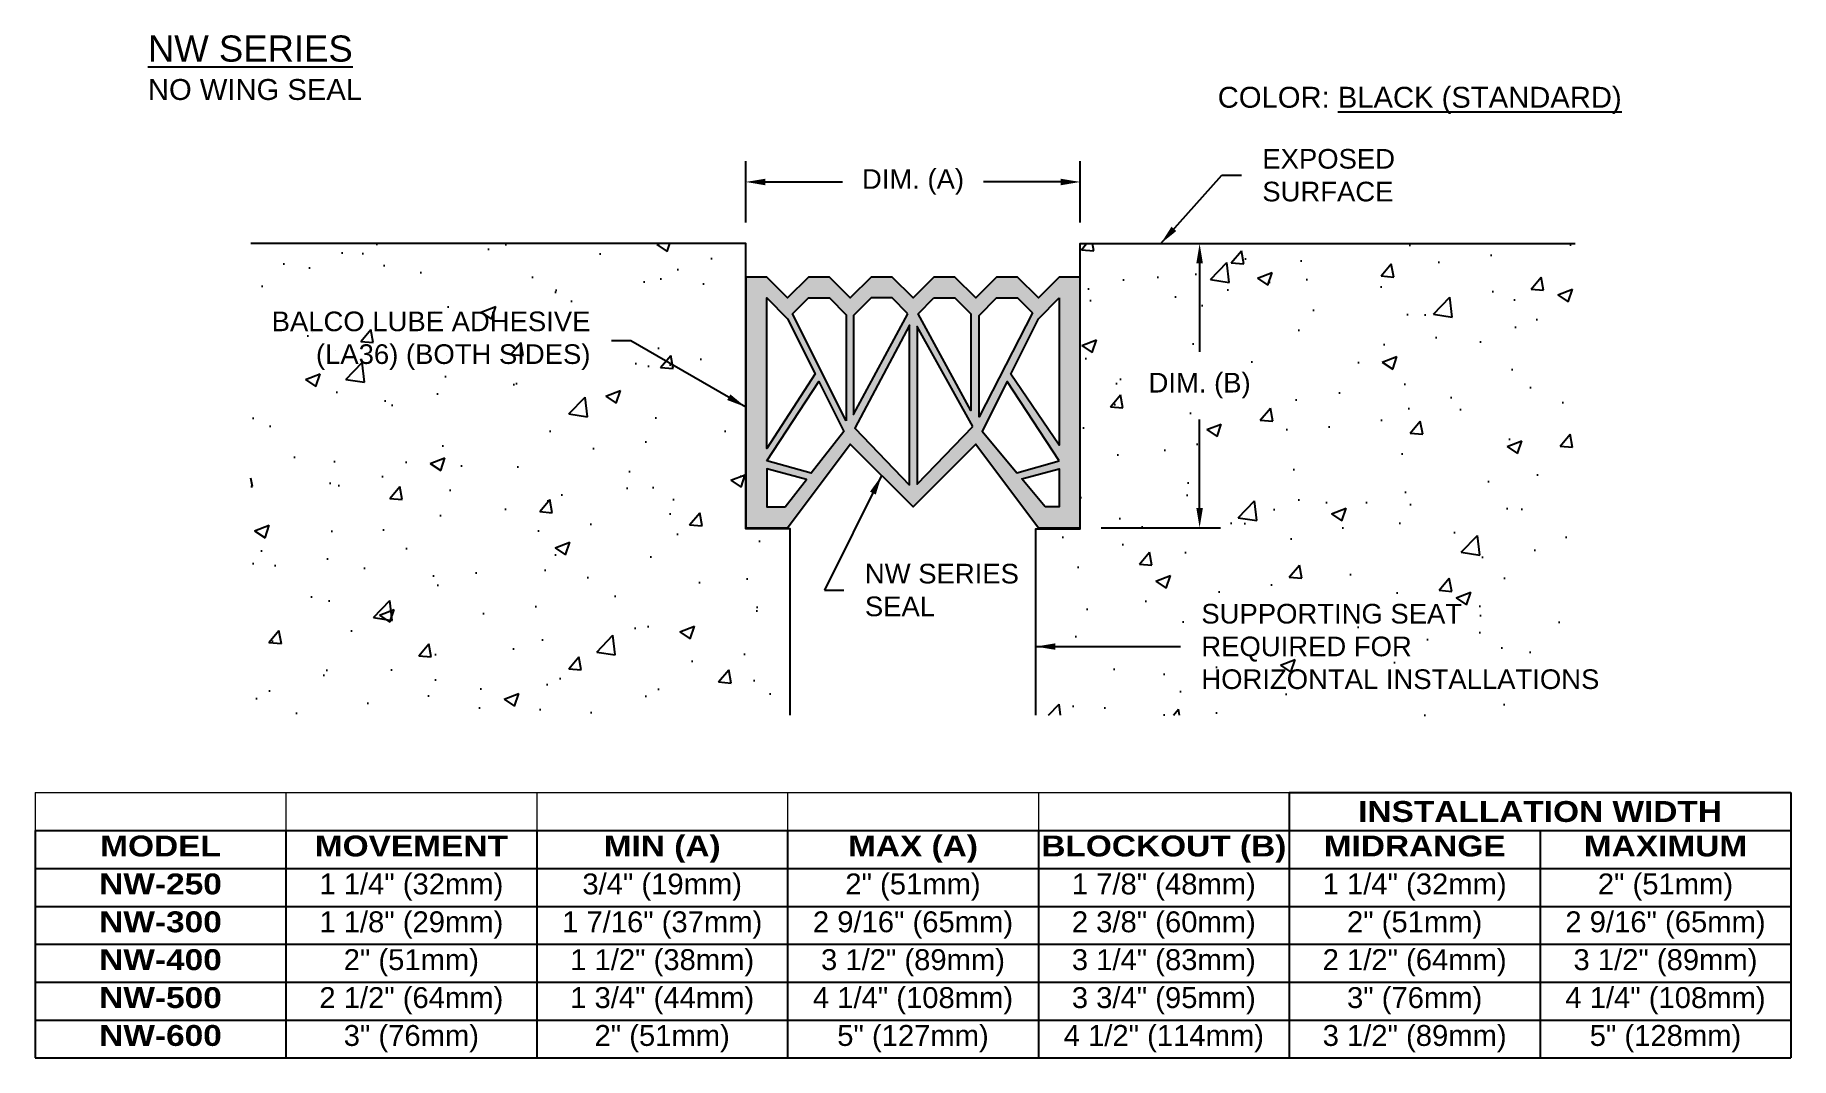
# Model space of a CAD drawing. Header units: inches. Extents: x -2 to 19, y 0.5 to 12.8.
import ezdxf

# ---------------------------------------------------------------- set-up
doc = ezdxf.new("R2010")
doc.units = ezdxf.units.IN
doc.header["$MEASUREMENT"] = 0
for name, color, linetype in [('Conditions', 1, 'Continuous'), ('Dimensions', 3, 'Continuous'), ('Seal', 5, 'Continuous'), ('TABLE', 1, 'Continuous'), ('Text', 2, 'Continuous')]:
    doc.layers.add(name, color=color, linetype=linetype)
doc.styles.add('ARIAL', font='arial.ttf')
doc.styles.add('Arial Bold', font='')
doc.styles.get("Standard").update_dxf_attribs({"font": 'arial.ttf'})
doc.styles.get('Arial Bold').set_extended_font_data('Arial Black')
doc.dimstyles.new('ARIAL', dxfattribs={"dimscale": 2, "dimtxt": 0.1175, "dimasz": 0.1175, "dimexe": 0.125, "dimexo": 0.125, "dimgap": 0.125, "dimtad": 0, "dimtih": 1, "dimtoh": 1, "dimdec": 5, "dimzin": 0, "dimdsep": 46, "dimlunit": 4, "dimtxsty": 'ARIAL', "dimcen": 0.09, "dimadec": 0, "dimazin": 0, "dimtfac": 1, "dimtdec": 5, "dimtofl": 0, "dimtmove": 0, "dimatfit": 3, "dimfxl": 0, "dimfrac": 2, "dimtolj": 1, "dimtzin": 0, "dimarcsym": 0})

# ---------------------------------------------------------------- blocks, each defined once
blk = doc.blocks.new('*D0')
at = {"layer": 'Defpoints', "color": 0}
for p in [(10.458, 10.997), (6.458, 10.26), (10.458, 10.26)]:
    blk.add_point(p, dxfattribs=at)
at = {"layer": 'Dimensions', "color": 0, "lineweight": -2}
for p, q in [((6.458, 10.51), (6.458, 11.247)), ((10.458, 10.51), (10.458, 11.247)), ((6.693, 10.997), (7.616, 10.997)), ((10.223, 10.997), (9.3, 10.997))]:
    blk.add_line(p, q, dxfattribs=at)
at = {"layer": 'Dimensions', "color": 0}
for points in [[(6.693, 11.036), (6.693, 10.957), (6.458, 10.997)], [(10.223, 11.036), (10.223, 10.957), (10.458, 10.997)]]:
    blk.add_solid(points, dxfattribs=at)
at = {"layer": 'Dimensions', "color": 0, "insert": (8.458, 10.997), "char_height": 0.235, "attachment_point": 5, "style": 'ARIAL'}
blk.add_mtext('\\A1;DIM. (A)', dxfattribs=at)
blk = doc.blocks.new('NW SEAL')
h = blk.add_hatch(color=256)
h.paths.add_polyline_path([(1, 3), (0.75, 3), (0.5, 2.75), (0.25, 3), (0, 3), (0, 0), (0.5, 0), (1.25, 1), (2, 0.25), (2.75, 1), (3.5, 0), (4, 0), (4, 3), (3.75, 3), (3.5, 2.75), (3.25, 3), (3, 3), (2.75, 2.75), (2.5, 3), (2.25, 3), (2, 2.75), (1.75, 3), (1.5, 3), (1.25, 2.75)])
h.paths.add_polyline_path([(1, 2.75), (1.2, 2.55), (1.2, 1.28), (0.56, 2.56), (0.75, 2.75)], flags=16)
h.paths.add_polyline_path([(1.29, 2.54), (1.5, 2.75), (1.75, 2.75), (1.938, 2.562), (1.29, 1.354)], flags=16)
h.paths.add_polyline_path([(0.5, 2.5), (0.829, 1.842), (0.25, 0.95), (0.25, 2.75)], flags=16)
h.paths.add_polyline_path([(0.875, 1.75), (1.174, 1.152), (0.783, 0.652), (0.25, 0.8)], flags=16)
h.paths.add_polyline_path([(1.96, 2.425), (1.96, 0.512), (1.304, 1.194)], flags=16)
h.paths.add_polyline_path([(2.062, 2.562), (2.25, 2.75), (2.5, 2.75), (2.69, 2.56), (2.69, 1.404)], flags=16)
h.paths.add_polyline_path([(2.05, 2.41), (2.715, 1.214), (2.05, 0.522)], flags=16)
h.paths.add_polyline_path([(2.79, 2.54), (3, 2.75), (3.25, 2.75), (3.428, 2.572), (2.79, 1.328)], flags=16)
h.paths.add_polyline_path([(0.726, 0.578), (0.47, 0.25), (0.25, 0.25), (0.25, 0.704)], flags=16)
h.paths.add_polyline_path([(3.125, 1.75), (3.75, 0.8), (3.241, 0.659), (2.828, 1.156)], flags=16)
h.paths.add_polyline_path([(3.169, 1.839), (3.5, 2.5), (3.75, 2.75), (3.75, 0.989)], flags=16)
h.paths.add_polyline_path([(3.302, 0.585), (3.75, 0.704), (3.75, 0.25), (3.58, 0.25)], flags=16)
for points in [[(3.5, 0), (4, 0), (4, 3), (3.75, 3), (3.5, 2.75), (3.25, 3), (3, 3), (2.75, 2.75), (2.5, 3), (2.25, 3), (2, 2.75), (1.75, 3), (1.5, 3), (1.25, 2.75), (1, 3), (0.75, 3), (0.5, 2.75), (0.25, 3), (0, 3), (0, 0), (0.5, 0), (1.25, 1), (2, 0.25), (2.75, 1)], [(0.5, 2.5), (0.829, 1.842), (0.25, 0.95), (0.25, 2.75)], [(1.2, 1.28), (0.56, 2.56), (0.75, 2.75), (1, 2.75), (1.2, 2.55)], [(1.938, 2.562), (1.75, 2.75), (1.5, 2.75), (1.29, 2.54), (1.29, 1.354)], [(2.25, 2.75), (2.5, 2.75), (2.69, 2.56), (2.69, 1.404), (2.062, 2.562)], [(3.428, 2.572), (2.79, 1.328), (2.79, 2.54), (3, 2.75), (3.25, 2.75)], [(3.75, 2.75), (3.75, 0.989), (3.169, 1.839), (3.5, 2.5)], [(1.96, 0.512), (1.96, 2.425), (1.304, 1.194)], [(2.715, 1.214), (2.05, 2.41), (2.05, 0.522)], [(0.25, 0.8), (0.875, 1.75), (1.174, 1.152), (0.783, 0.652)], [(3.75, 0.8), (3.125, 1.75), (2.828, 1.156), (3.241, 0.659)], [(0.47, 0.25), (0.726, 0.578), (0.25, 0.704), (0.25, 0.25)], [(3.58, 0.25), (3.302, 0.585), (3.75, 0.704), (3.75, 0.25)]]:
    blk.add_lwpolyline(points, close=True)
blk = doc.blocks.new('*D2')
at = {"layer": 'Defpoints', "color": 0}
for p in [(10.458, 10.26), (10.458, 6.859), (11.886, 6.859)]:
    blk.add_point(p, dxfattribs=at)
at = {"layer": 'Dimensions', "color": 0, "lineweight": -2}
for p, q in [((10.708, 10.26), (12.136, 10.26)), ((11.886, 10.025), (11.886, 8.964)), ((11.886, 7.094), (11.886, 8.156)), ((10.708, 6.859), (12.136, 6.859))]:
    blk.add_line(p, q, dxfattribs=at)
at = {"layer": 'Dimensions', "color": 0}
for points in [[(11.847, 10.025), (11.925, 10.025), (11.886, 10.26)], [(11.847, 7.094), (11.925, 7.094), (11.886, 6.859)]]:
    blk.add_solid(points, dxfattribs=at)
at = {"layer": 'Dimensions', "color": 0, "insert": (11.886, 8.56), "char_height": 0.235, "attachment_point": 5, "style": 'ARIAL'}
blk.add_mtext('\\A1;DIM. (B)', dxfattribs=at)
blk = doc.blocks.new('*T4')
at = {"layer": 'Defpoints', "color": 8, "linetype": 'ByBlock', "lineweight": 0}
for p, q in [((0, 0), (15, 0)), ((0, 0), (0, -0.453)), ((3, 0), (3, -0.453)), ((6, 0), (6, -0.453)), ((9, 0), (9, -0.453)), ((12, 0), (12, -0.453))]:
    blk.add_line(p, q, dxfattribs=at)
at = {"layer": 'TABLE', "color": 0, "linetype": 'ByBlock', "lineweight": -2}
for p, q in [((15, 0), (21, 0)), ((15, 0), (15, -3.173)), ((21, 0), (21, -3.173)), ((0, -0.453), (21, -0.453)), ((0, -0.453), (0, -3.173)), ((3, -0.453), (3, -3.173)), ((6, -0.453), (6, -3.173)), ((9, -0.453), (9, -3.173)), ((12, -0.453), (12, -3.173)), ((18, -0.453), (18, -3.173)), ((0, -0.907), (21, -0.907)), ((0, -1.36), (21, -1.36)), ((0, -1.813), (21, -1.813)), ((0, -2.267), (21, -2.267)), ((0, -2.72), (21, -2.72)), ((0, -3.173), (21, -3.173))]:
    blk.add_line(p, q, dxfattribs=at)
at = {"layer": 'TABLE', "color": 2, "char_height": 0.25}
for s, insert, width, attachment_point, style in [('INSTALLATION WIDTH', (18, -0.227), 5.88, 5, 'Arial Bold'), ('MODEL', (1.5, -0.513), 2.88, 2, 'Arial Bold'), ('MOVEMENT', (4.5, -0.513), 2.88, 2, 'Arial Bold'), ('MIN (A)', (7.5, -0.513), 2.88, 2, 'Arial Bold'), ('MAX (A)', (10.5, -0.513), 2.88, 2, 'Arial Bold'), ('BLOCKOUT (B)', (13.5, -0.513), 2.88, 2, 'Arial Bold'), ('MIDRANGE', (16.5, -0.513), 2.88, 2, 'Arial Bold'), ('MAXIMUM', (19.5, -0.513), 2.88, 2, 'Arial Bold'), ('NW-250', (1.5, -0.967), 2.88, 2, 'Arial Bold'), ('1 1/4" (32mm)', (4.5, -0.967), 2.88, 2, 'ARIAL'), ('3/4" (19mm)', (7.5, -0.967), 2.88, 2, 'ARIAL'), ('2" (51mm)', (10.5, -0.967), 2.88, 2, 'ARIAL'), ('1 7/8" (48mm)', (13.5, -0.967), 2.88, 2, 'ARIAL'), ('1 1/4" (32mm)', (16.5, -0.967), 2.88, 2, 'ARIAL'), ('2" (51mm)', (19.5, -0.967), 2.88, 2, 'ARIAL'), ('NW-300', (1.5, -1.42), 2.88, 2, 'Arial Bold'), ('1 1/8" (29mm)', (4.5, -1.42), 2.88, 2, 'ARIAL'), ('1 7/16" (37mm)', (7.5, -1.42), 2.88, 2, 'ARIAL'), ('2 9/16" (65mm)', (10.5, -1.42), 2.88, 2, 'ARIAL'), ('2 3/8" (60mm)', (13.5, -1.42), 2.88, 2, 'ARIAL'), ('2" (51mm)', (16.5, -1.42), 2.88, 2, 'ARIAL'), ('2 9/16" (65mm)', (19.5, -1.42), 2.88, 2, 'ARIAL'), ('NW-400', (1.5, -1.873), 2.88, 2, 'Arial Bold'), ('2" (51mm)', (4.5, -1.873), 2.88, 2, 'ARIAL'), ('1 1/2" (38mm)', (7.5, -1.873), 2.88, 2, 'ARIAL'), ('3 1/2" (89mm)', (10.5, -1.873), 2.88, 2, 'ARIAL'), ('3 1/4" (83mm)', (13.5, -1.873), 2.88, 2, 'ARIAL'), ('2 1/2" (64mm)', (16.5, -1.873), 2.88, 2, 'ARIAL'), ('3 1/2" (89mm)', (19.5, -1.873), 2.88, 2, 'ARIAL'), ('NW-500', (1.5, -2.327), 2.88, 2, 'Arial Bold'), ('2 1/2" (64mm)', (4.5, -2.327), 2.88, 2, 'ARIAL'), ('1 3/4" (44mm)', (7.5, -2.327), 2.88, 2, 'ARIAL'), ('4 1/4" (108mm)', (10.5, -2.327), 2.88, 2, 'ARIAL'), ('3 3/4" (95mm)', (13.5, -2.327), 2.88, 2, 'ARIAL'), ('3" (76mm)', (16.5, -2.327), 2.88, 2, 'ARIAL'), ('4 1/4" (108mm)', (19.5, -2.327), 2.88, 2, 'ARIAL'), ('NW-600', (1.5, -2.78), 2.88, 2, 'Arial Bold'), ('3" (76mm)', (4.5, -2.78), 2.88, 2, 'ARIAL'), ('2" (51mm)', (7.5, -2.78), 2.88, 2, 'ARIAL'), ('5" (127mm)', (10.5, -2.78), 2.88, 2, 'ARIAL'), ('4 1/2" (114mm)', (13.5, -2.78), 2.88, 2, 'ARIAL'), ('3 1/2" (89mm)', (16.5, -2.78), 2.88, 2, 'ARIAL'), ('5" (128mm)', (19.5, -2.78), 2.88, 2, 'ARIAL')]:
    blk.add_mtext(s, dxfattribs=dict(at, insert=insert, width=width, attachment_point=attachment_point, style=style))

msp = doc.modelspace()

# ---------------------------------------------------------------- hatches: boundary and pattern name
at = {"layer": 'Conditions'}
h = msp.add_hatch(dxfattribs=at)
h.set_pattern_fill('AR-CONC', color=256, scale=0.25, style=0)
h.paths.add_polyline_path([(6.458019, 9.858894), (6.458019, 10.260272), (0.538215, 10.260272), (0.538215, 4.615541), (6.989921, 4.615541), (6.989921, 6.84806), (6.458019, 6.84806)])
h.paths.add_polyline_path([(0.769738, 9.50835), (4.658779, 9.50835), (4.658779, 8.686759), (0.769738, 8.686759)], flags=24)
h = msp.add_hatch(dxfattribs=at)
h.set_pattern_fill('AR-CONC', color=256, scale=0.25, style=0)
h.paths.add_polyline_path([(16.377823, 10.260272), (10.458019, 10.260272), (10.458019, 6.84806), (9.926117, 6.84806), (9.926117, 4.615541), (16.377823, 4.615541)])
h.paths.add_polyline_path([(11.235067, 8.772382), (12.537185, 8.772382), (12.537185, 8.346785), (11.235067, 8.346785)], flags=24)
h.paths.add_polyline_path([(11.66685, 6.141905), (16.501983, 6.141905), (16.501983, 4.989561), (11.66685, 4.989561)], flags=9)

# ---------------------------------------------------------------- linework, layer by layer
for points in [[(6.989921, 4.615541), (6.989921, 6.84806), (6.458019, 6.84806), (6.458019, 10.260272), (0.538215, 10.260272)], [(9.926117, 4.615541), (9.926117, 6.84806), (10.458019, 6.84806), (10.458019, 10.260272), (16.377823, 10.260272)]]:
    msp.add_lwpolyline(points, dxfattribs=at)

# ---------------------------------------------------------------- block references
msp.add_blockref('*T4', (-2.041981, 3.690094))
at = {"layer": 'Seal'}
msp.add_blockref('NW SEAL', (6.458019, 6.858894), dxfattribs=at)

# ---------------------------------------------------------------- texts
at = {"layer": 'Text', "insert": (-0.692829, 12.749256), "char_height": 0.2, "width": 3.63193439, "attachment_point": 1, "style": 'ARIAL'}
msp.add_mtext('{\\H1.563x;\\LNW SERIES\\P\\H0.7997x;\\lNO WING SEAL}', dxfattribs=at)
at = {"layer": 'Text', "insert": (12.102767, 12.135189), "char_height": 0.25, "width": 6.79675172, "attachment_point": 1}
msp.add_mtext('COLOR: {\\LBLACK (STANDARD)}', dxfattribs=at)
at = {"layer": 'Text', "char_height": 0.235, "style": 'ARIAL'}
for s, insert, attachment_point in [('EXPOSED \\PSURFACE', (12.635939, 11.076153), 4), ('BALCO LUBE ADHESIVE \\P (LA36) (BOTH SIDES)', (4.600029, 9.097554), 6), ('NW SERIES\\PSEAL', (7.882665, 6.113141), 4), ('SUPPORTING SEAT\\PREQUIRED FOR \\PHORIZONTAL INSTALLATIONS', (11.906804, 5.437962), 4)]:
    msp.add_mtext(s, dxfattribs=dict(at, insert=insert, attachment_point=attachment_point))

# ---------------------------------------------------------------- dimensions: what is measured, and where the dimension line sits
at = {"layer": 'Dimensions'}
dim = msp.add_linear_dim(base=(10.458019, 10.996523), p1=(6.458019, 10.260272), p2=(10.458019, 10.260272), text='DIM. (A)', dimstyle='ARIAL', override={"dimpost": '\\X'}, dxfattribs=at)
dim.commit()
dim.dimension.update_dxf_attribs({"geometry": '*D0', "text_midpoint": (8.458019, 10.996523)})
dim = msp.add_linear_dim(base=(11.886126, 6.858894), p1=(10.458019, 10.260272), p2=(10.458019, 6.858894), angle=90, text='DIM. (B)', dimstyle='ARIAL', override={"dimpost": '\\X'}, dxfattribs=at)
dim.commit()
dim.dimension.update_dxf_attribs({"geometry": '*D2', "text_midpoint": (11.886126, 8.559583)})

# ---------------------------------------------------------------- leaders
at = {"layer": 'Text', "annotation_type": 0, "has_hookline": 1}
for points, hookline_direction, text_width in [([(11.422073, 10.260272), (12.150939, 11.076153), (12.385939, 11.076153)], 0, 1.543851), ([(6.458019, 8.303757), (5.085029, 9.097554), (4.850029, 9.097554)], 1, 3.771542), ([(8.083019, 7.483894), (7.397665, 6.113141), (7.632665, 6.113141)], 0, 1.800171), ([(9.926117, 5.437962), (11.656804, 5.437962)], 0, 4.717633)]:
    msp.add_leader(points, dimstyle='ARIAL', override={"dimgap": 0.125, "dimtad": 0}, dxfattribs=dict(at, hookline_direction=hookline_direction, text_width=text_width))

doc.saveas('drawing.dxf')
